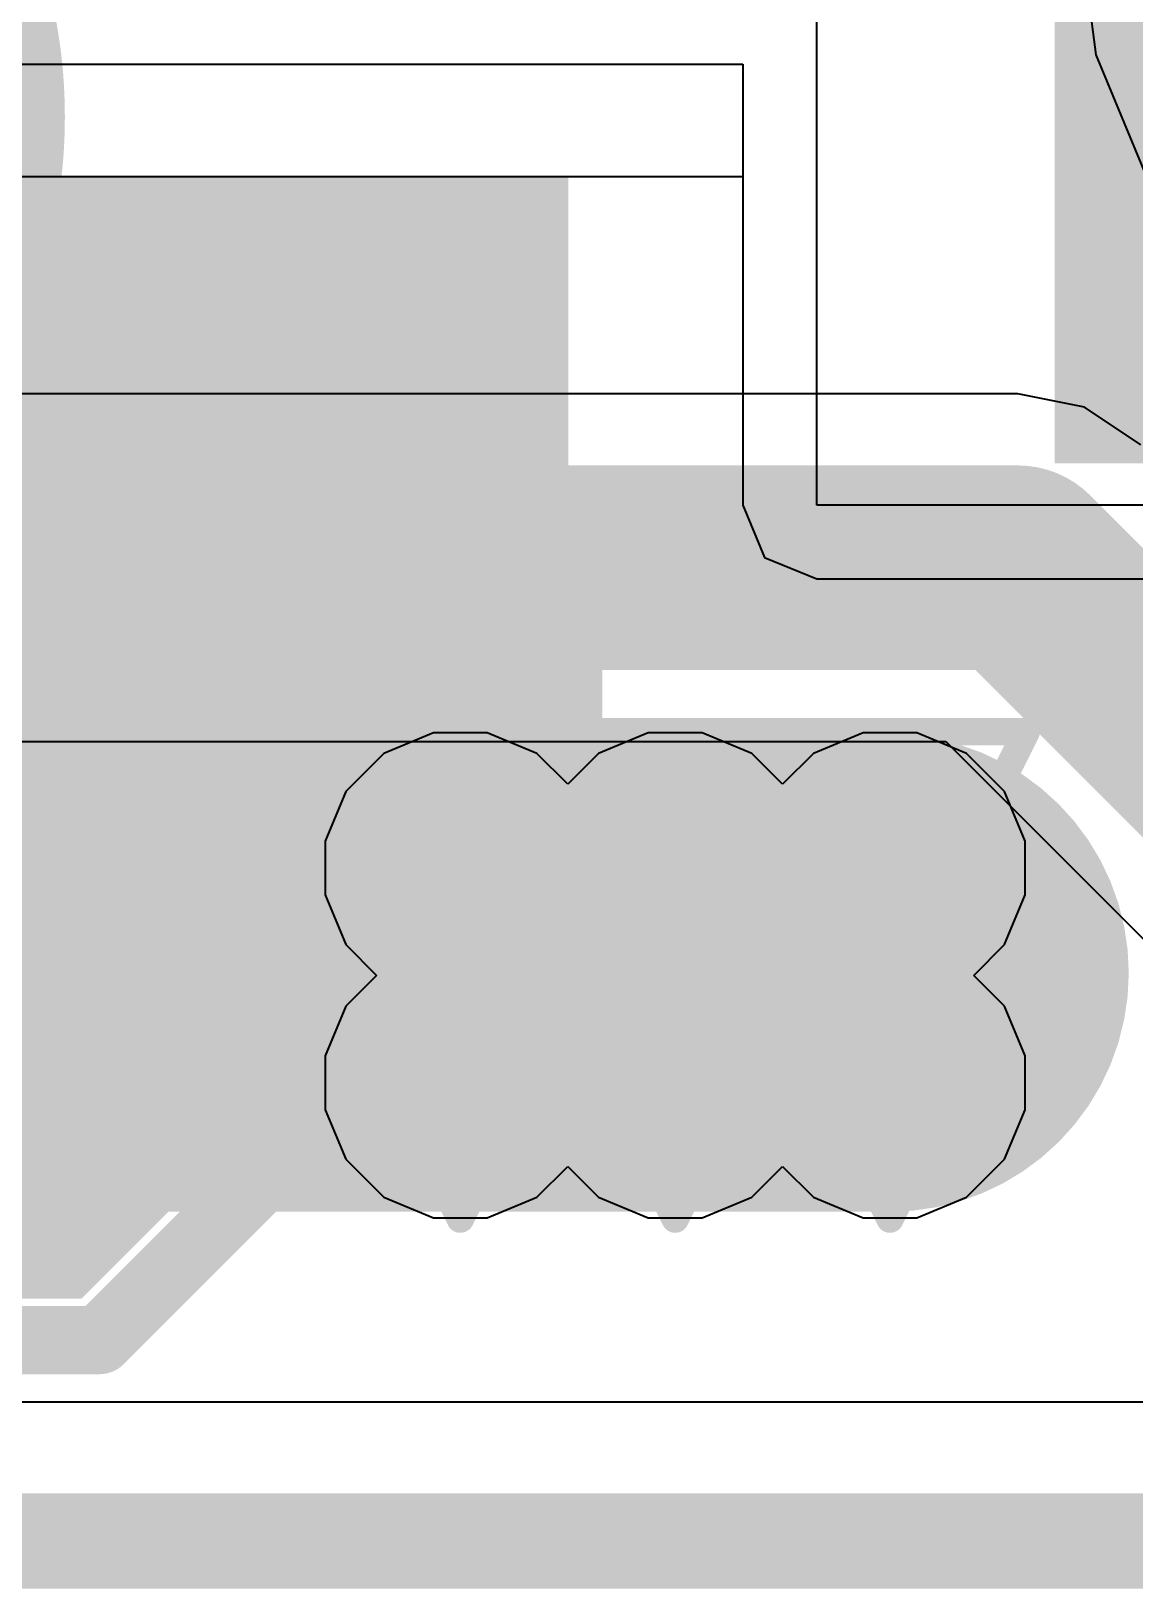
# Model space of a CAD drawing. Header units: inches. Extents: x -6 to 283, y -12 to 154.
# Drawn here: x 16 to 18.053, y -11.729 to -8.829 of the extents above; entities that cross this region are included whole.
import ezdxf

# ---------------------------------------------------------------- set-up
doc = ezdxf.new("R2010")
doc.units = ezdxf.units.IN
for name, color, linetype in [('Board Outline', 216, 'Continuous'), ('Bottom Layer', 5, 'Continuous'), ('Bottom Overlay', 54, 'Continuous'), ('Bottom Paste', 16, 'Continuous'), ('Bottom Solder', 6, 'Continuous'), ('Drill Drawing', 1, 'Continuous'), ('GND-1', 16, 'Continuous'), ('GND-2', 90, 'Continuous'), ('GND-3', 216, 'Continuous'), ('GND-4', 54, 'Continuous'), ('PWR-1', 156, 'Continuous'), ('PWR-2', 130, 'Continuous'), ('Signal L1', 76, 'Continuous'), ('Signal L2', 6, 'Continuous'), ('Top Layer', 1, 'Continuous'), ('Top Overlay', 2, 'Continuous'), ('Top Paste', 8, 'Continuous'), ('Top Solder', 216, 'Continuous'), ('Via Holes', 16, 'Continuous')]:
    doc.layers.add(name, color=color, linetype=linetype)
doc.styles.add('Arial Black_Bold', font='', dxfattribs={"height": 0.2})
doc.styles.get('Arial Black_Bold').set_extended_font_data('Arial Black', bold=True)

# ---------------------------------------------------------------- blocks, each defined once
blk = doc.blocks.new('T____________0_5___5')
at = {"layer": 'Top Layer'}
blk.add_hatch(color=1, dxfattribs=at).paths.add_polyline_path([(0.25, 0.5), (-0.25, 0.5), (-0.5, 0.25), (-0.5, -0.25), (-0.25, -0.5), (0.25, -0.5), (0.5, -0.25), (0.5, 0.25)])
at = {"layer": 'Top Paste'}
blk.add_hatch(color=8, dxfattribs=at).paths.add_polyline_path([(0.25, 0.5), (-0.25, 0.5), (-0.5, 0.25), (-0.5, -0.25), (-0.25, -0.5), (0.25, -0.5), (0.5, -0.25), (0.5, 0.25)])
at = {"layer": 'Top Solder'}
blk.add_hatch(color=216, dxfattribs=at).paths.add_polyline_path([(0.3008, 0.6016), (-0.3008, 0.6016), (-0.6016, 0.3008), (-0.6016, -0.3008), (-0.3008, -0.6016), (0.3008, -0.6016), (0.6016, -0.3008), (0.6016, 0.3008)])
at = {"layer": 'Top Overlay'}
for points in [[(-0.6819, 0.3332, 0.127, 0.127, 0), (-0.3355, 0.6795, 0.127, 0.127, 0)], [(-0.3355, 0.6795, 0.127, 0.127, 0), (0.3365, 0.6795, 0.127, 0.127, 0)], [(0.3365, 0.6795, 0.127, 0.127, 0), (0.6836, 0.3324, 0.127, 0.127, 0)], [(-0.6819, -0.3341, 0.127, 0.127, 0), (-0.6819, 0.3332, 0.127, 0.127, 0)], [(0.6836, -0.3298, 0.127, 0.127, 0), (0.6836, 0.3324, 0.127, 0.127, 0)], [(-0.6819, -0.3341, 0.127, 0.127, 0), (-0.3374, -0.6786, 0.127, 0.127, 0)], [(0.3349, -0.6786, 0.127, 0.127, 0), (0.6836, -0.3298, 0.127, 0.127, 0)], [(-0.3374, -0.6786, 0.127, 0.127, 0), (0.3349, -0.6786, 0.127, 0.127, 0)]]:
    blk.add_lwpolyline(points, format="xyseb", dxfattribs=at)
for points in [[(-0.3673, 0.6795, 0.0635, 0.0635, 1), (-0.3038, 0.6795, 0.0635, 0.0635, 1)], [(-0.3673, 0.6795, 0.0635, 0.0635, 1), (-0.3038, 0.6795, 0.0635, 0.0635, 1)], [(0.3047, 0.6795, 0.0635, 0.0635, 1), (0.3682, 0.6795, 0.0635, 0.0635, 1)], [(0.3047, 0.6795, 0.0635, 0.0635, 1), (0.3682, 0.6795, 0.0635, 0.0635, 1)], [(-0.7136, 0.3332, 0.0635, 0.0635, 1), (-0.6501, 0.3332, 0.0635, 0.0635, 1)], [(-0.7136, 0.3332, 0.0635, 0.0635, 1), (-0.6501, 0.3332, 0.0635, 0.0635, 1)], [(0.6519, 0.3324, 0.0635, 0.0635, 1), (0.7154, 0.3324, 0.0635, 0.0635, 1)], [(0.6519, 0.3324, 0.0635, 0.0635, 1), (0.7154, 0.3324, 0.0635, 0.0635, 1)], [(-0.7136, -0.3341, 0.0635, 0.0635, 1), (-0.6501, -0.3341, 0.0635, 0.0635, 1)], [(-0.7136, -0.3341, 0.0635, 0.0635, 1), (-0.6501, -0.3341, 0.0635, 0.0635, 1)], [(0.6519, -0.3298, 0.0635, 0.0635, 1), (0.7154, -0.3298, 0.0635, 0.0635, 1)], [(0.6519, -0.3298, 0.0635, 0.0635, 1), (0.7154, -0.3298, 0.0635, 0.0635, 1)], [(-0.3691, -0.6786, 0.0635, 0.0635, 1), (-0.3056, -0.6786, 0.0635, 0.0635, 1)], [(-0.3691, -0.6786, 0.0635, 0.0635, 1), (-0.3056, -0.6786, 0.0635, 0.0635, 1)], [(0.3031, -0.6786, 0.0635, 0.0635, 1), (0.3666, -0.6786, 0.0635, 0.0635, 1)], [(0.3031, -0.6786, 0.0635, 0.0635, 1), (0.3666, -0.6786, 0.0635, 0.0635, 1)]]:
    blk.add_lwpolyline(points, format="xyseb", close=True, dxfattribs=at)
blk = doc.blocks.new('0630CDMCCDS_3R3MC_B_181')
at = {"layer": 'Bottom Layer'}
blk.add_hatch(color=5, dxfattribs=at).paths.add_polyline_path([(1.8, 1.6), (4.2, 1.6), (4.2, -1.6), (1.8, -1.6)])
at = {"layer": 'Bottom Paste'}
blk.add_hatch(color=16, dxfattribs=at).paths.add_polyline_path([(1.8, 1.6), (4.2, 1.6), (4.2, -1.6), (1.8, -1.6)])
at = {"layer": 'Bottom Solder'}
blk.add_hatch(color=6, dxfattribs=at).paths.add_polyline_path([(1.7492, 1.6508), (4.2508, 1.6508), (4.2508, -1.6508), (1.7492, -1.6508)])
blk = doc.blocks.new('C___0805_B_402')
at = {"layer": 'Bottom Layer'}
blk.add_hatch(color=5, dxfattribs=at).paths.add_polyline_path([(-1.524, 0.762), (-0.508, 0.762), (-0.508, -0.762), (-1.524, -0.762)])
at = {"layer": 'Bottom Paste'}
blk.add_hatch(color=16, dxfattribs=at).paths.add_polyline_path([(-1.524, 0.762), (-0.508, 0.762), (-0.508, -0.762), (-1.524, -0.762)])
at = {"layer": 'Bottom Solder'}
blk.add_hatch(color=6, dxfattribs=at).paths.add_polyline_path([(-1.594, 0.832), (-0.438, 0.832), (-0.438, -0.832), (-1.594, -0.832)])
at = {"layer": 'Bottom Overlay'}
for points in [[(-1.6256, 0.8636, 0.127, 0.127, 0), (-1.6256, -0.8636, 0.127, 0.127, 0)], [(-1.6256, -0.8636, 0.127, 0.127, 0), (-0.6096, -0.8636, 0.127, 0.127, 0)]]:
    blk.add_lwpolyline(points, format="xyseb", dxfattribs=at)
for points in [[(-1.6574, -0.8636, 0.0635, 0.0635, 1), (-1.5938, -0.8636, 0.0635, 0.0635, 1)], [(-1.6574, -0.8636, 0.0635, 0.0635, 1), (-1.5938, -0.8636, 0.0635, 0.0635, 1)], [(-0.6413, -0.8636, 0.0635, 0.0635, 1), (-0.5778, -0.8636, 0.0635, 0.0635, 1)]]:
    blk.add_lwpolyline(points, format="xyseb", close=True, dxfattribs=at)

msp = doc.modelspace()

# ---------------------------------------------------------------- hatches: boundary and pattern name
at = {"layer": 'Bottom Layer'}
msp.add_hatch(color=5, dxfattribs=at).paths.add_polyline_path([(11.38, -10.6241), (17.0005, -10.6241), (17.0005, -9.0991), (11.38, -9.0991)])
h = msp.add_hatch(color=5, dxfattribs=at)
edge = h.paths.add_edge_path()
edge.add_arc((16.7993, -10.3867), 0.15, 0, 360)
h = msp.add_hatch(color=5, dxfattribs=at)
edge = h.paths.add_edge_path()
edge.add_arc((17.1993, -10.3867), 0.15, 0, 360)
h = msp.add_hatch(color=5, dxfattribs=at)
edge = h.paths.add_edge_path()
edge.add_arc((17.5993, -10.3867), 0.15, 0, 360)
h = msp.add_hatch(color=5, dxfattribs=at)
edge = h.paths.add_edge_path()
edge.add_arc((16.7993, -10.7867), 0.15, 0, 360)
h = msp.add_hatch(color=5, dxfattribs=at)
edge = h.paths.add_edge_path()
edge.add_arc((17.1993, -10.7867), 0.15, 0, 360)
h = msp.add_hatch(color=5, dxfattribs=at)
edge = h.paths.add_edge_path()
edge.add_arc((17.5993, -10.7867), 0.15, 0, 360)
at = {"layer": 'GND-1'}
h = msp.add_hatch(color=16, dxfattribs=at)
edge = h.paths.add_edge_path()
edge.add_arc((16.7993, -10.3867), 0.15, 0, 360)
h = msp.add_hatch(color=16, dxfattribs=at)
edge = h.paths.add_edge_path()
edge.add_arc((17.1993, -10.3867), 0.15, 0, 360)
h = msp.add_hatch(color=16, dxfattribs=at)
edge = h.paths.add_edge_path()
edge.add_arc((17.5993, -10.3867), 0.15, 0, 360)
h = msp.add_hatch(color=16, dxfattribs=at)
edge = h.paths.add_edge_path()
edge.add_arc((16.7993, -10.7867), 0.15, 0, 360)
h = msp.add_hatch(color=16, dxfattribs=at)
edge = h.paths.add_edge_path()
edge.add_arc((17.1993, -10.7867), 0.15, 0, 360)
h = msp.add_hatch(color=16, dxfattribs=at)
edge = h.paths.add_edge_path()
edge.add_arc((17.5993, -10.7867), 0.15, 0, 360)
at = {"layer": 'GND-2'}
h = msp.add_hatch(color=90, dxfattribs=at)
edge = h.paths.add_edge_path()
edge.add_arc((16.7993, -10.3867), 0.15, 0, 360)
h = msp.add_hatch(color=90, dxfattribs=at)
edge = h.paths.add_edge_path()
edge.add_arc((17.1993, -10.3867), 0.15, 0, 360)
h = msp.add_hatch(color=90, dxfattribs=at)
edge = h.paths.add_edge_path()
edge.add_arc((17.5993, -10.3867), 0.15, 0, 360)
h = msp.add_hatch(color=90, dxfattribs=at)
edge = h.paths.add_edge_path()
edge.add_arc((16.7993, -10.7867), 0.15, 0, 360)
h = msp.add_hatch(color=90, dxfattribs=at)
edge = h.paths.add_edge_path()
edge.add_arc((17.1993, -10.7867), 0.15, 0, 360)
h = msp.add_hatch(color=90, dxfattribs=at)
edge = h.paths.add_edge_path()
edge.add_arc((17.5993, -10.7867), 0.15, 0, 360)
at = {"layer": 'GND-3'}
h = msp.add_hatch(color=216, dxfattribs=at)
edge = h.paths.add_edge_path()
edge.add_arc((16.7993, -10.3867), 0.15, 0, 360)
h = msp.add_hatch(color=216, dxfattribs=at)
edge = h.paths.add_edge_path()
edge.add_arc((17.1993, -10.3867), 0.15, 0, 360)
h = msp.add_hatch(color=216, dxfattribs=at)
edge = h.paths.add_edge_path()
edge.add_arc((17.5993, -10.3867), 0.15, 0, 360)
h = msp.add_hatch(color=216, dxfattribs=at)
edge = h.paths.add_edge_path()
edge.add_arc((16.7993, -10.7867), 0.15, 0, 360)
h = msp.add_hatch(color=216, dxfattribs=at)
edge = h.paths.add_edge_path()
edge.add_arc((17.1993, -10.7867), 0.15, 0, 360)
h = msp.add_hatch(color=216, dxfattribs=at)
edge = h.paths.add_edge_path()
edge.add_arc((17.5993, -10.7867), 0.15, 0, 360)
at = {"layer": 'GND-4'}
h = msp.add_hatch(color=54, dxfattribs=at)
edge = h.paths.add_edge_path()
edge.add_arc((16.7993, -10.3867), 0.15, 0, 360)
h = msp.add_hatch(color=54, dxfattribs=at)
edge = h.paths.add_edge_path()
edge.add_arc((17.1993, -10.3867), 0.15, 0, 360)
h = msp.add_hatch(color=54, dxfattribs=at)
edge = h.paths.add_edge_path()
edge.add_arc((17.5993, -10.3867), 0.15, 0, 360)
h = msp.add_hatch(color=54, dxfattribs=at)
edge = h.paths.add_edge_path()
edge.add_arc((16.7993, -10.7867), 0.15, 0, 360)
h = msp.add_hatch(color=54, dxfattribs=at)
edge = h.paths.add_edge_path()
edge.add_arc((17.1993, -10.7867), 0.15, 0, 360)
h = msp.add_hatch(color=54, dxfattribs=at)
edge = h.paths.add_edge_path()
edge.add_arc((17.5993, -10.7867), 0.15, 0, 360)
at = {"layer": 'PWR-1'}
h = msp.add_hatch(color=156, dxfattribs=at)
edge = h.paths.add_edge_path()
edge.add_arc((16.7993, -10.3867), 0.15, 0, 360)
h = msp.add_hatch(color=156, dxfattribs=at)
edge = h.paths.add_edge_path()
edge.add_arc((17.1993, -10.3867), 0.15, 0, 360)
h = msp.add_hatch(color=156, dxfattribs=at)
edge = h.paths.add_edge_path()
edge.add_arc((17.5993, -10.3867), 0.15, 0, 360)
h = msp.add_hatch(color=156, dxfattribs=at)
edge = h.paths.add_edge_path()
edge.add_arc((16.7993, -10.7867), 0.15, 0, 360)
h = msp.add_hatch(color=156, dxfattribs=at)
edge = h.paths.add_edge_path()
edge.add_arc((17.1993, -10.7867), 0.15, 0, 360)
h = msp.add_hatch(color=156, dxfattribs=at)
edge = h.paths.add_edge_path()
edge.add_arc((17.5993, -10.7867), 0.15, 0, 360)
at = {"layer": 'PWR-2'}
h = msp.add_hatch(color=130, dxfattribs=at)
edge = h.paths.add_edge_path()
edge.add_arc((16.7993, -10.3867), 0.15, 0, 360)
h = msp.add_hatch(color=130, dxfattribs=at)
edge = h.paths.add_edge_path()
edge.add_arc((17.1993, -10.3867), 0.15, 0, 360)
h = msp.add_hatch(color=130, dxfattribs=at)
edge = h.paths.add_edge_path()
edge.add_arc((17.5993, -10.3867), 0.15, 0, 360)
h = msp.add_hatch(color=130, dxfattribs=at)
edge = h.paths.add_edge_path()
edge.add_arc((16.7993, -10.7867), 0.15, 0, 360)
h = msp.add_hatch(color=130, dxfattribs=at)
edge = h.paths.add_edge_path()
edge.add_arc((17.1993, -10.7867), 0.15, 0, 360)
h = msp.add_hatch(color=130, dxfattribs=at)
edge = h.paths.add_edge_path()
edge.add_arc((17.5993, -10.7867), 0.15, 0, 360)
at = {"layer": 'Signal L1'}
h = msp.add_hatch(color=76, dxfattribs=at)
edge = h.paths.add_edge_path()
edge.add_arc((16.7993, -10.3867), 0.15, 0, 360)
h = msp.add_hatch(color=76, dxfattribs=at)
edge = h.paths.add_edge_path()
edge.add_arc((17.1993, -10.3867), 0.15, 0, 360)
h = msp.add_hatch(color=76, dxfattribs=at)
edge = h.paths.add_edge_path()
edge.add_arc((17.5993, -10.3867), 0.15, 0, 360)
h = msp.add_hatch(color=76, dxfattribs=at)
edge = h.paths.add_edge_path()
edge.add_arc((16.7993, -10.7867), 0.15, 0, 360)
h = msp.add_hatch(color=76, dxfattribs=at)
edge = h.paths.add_edge_path()
edge.add_arc((17.1993, -10.7867), 0.15, 0, 360)
h = msp.add_hatch(color=76, dxfattribs=at)
edge = h.paths.add_edge_path()
edge.add_arc((17.5993, -10.7867), 0.15, 0, 360)
at = {"layer": 'Signal L2'}
h = msp.add_hatch(color=6, dxfattribs=at)
edge = h.paths.add_edge_path()
edge.add_arc((16.7993, -10.3867), 0.15, 0, 360)
h = msp.add_hatch(color=6, dxfattribs=at)
edge = h.paths.add_edge_path()
edge.add_arc((17.1993, -10.3867), 0.15, 0, 360)
h = msp.add_hatch(color=6, dxfattribs=at)
edge = h.paths.add_edge_path()
edge.add_arc((17.5993, -10.3867), 0.15, 0, 360)
h = msp.add_hatch(color=6, dxfattribs=at)
edge = h.paths.add_edge_path()
edge.add_arc((16.7993, -10.7867), 0.15, 0, 360)
h = msp.add_hatch(color=6, dxfattribs=at)
edge = h.paths.add_edge_path()
edge.add_arc((17.1993, -10.7867), 0.15, 0, 360)
h = msp.add_hatch(color=6, dxfattribs=at)
edge = h.paths.add_edge_path()
edge.add_arc((17.5993, -10.7867), 0.15, 0, 360)
at = {"layer": 'Top Layer'}
h = msp.add_hatch(color=1, dxfattribs=at)
edge = h.paths.add_edge_path()
edge.add_arc((16.7993, -10.3867), 0.15, 0, 360)
h = msp.add_hatch(color=1, dxfattribs=at)
edge = h.paths.add_edge_path()
edge.add_arc((17.1993, -10.3867), 0.15, 0, 360)
h = msp.add_hatch(color=1, dxfattribs=at)
edge = h.paths.add_edge_path()
edge.add_arc((17.5993, -10.3867), 0.15, 0, 360)
h = msp.add_hatch(color=1, dxfattribs=at)
edge = h.paths.add_edge_path()
edge.add_arc((16.7993, -10.7867), 0.15, 0, 360)
h = msp.add_hatch(color=1, dxfattribs=at)
edge = h.paths.add_edge_path()
edge.add_arc((17.1993, -10.7867), 0.15, 0, 360)
h = msp.add_hatch(color=1, dxfattribs=at)
edge = h.paths.add_edge_path()
edge.add_arc((17.5993, -10.7867), 0.15, 0, 360)
at = {"layer": 'Via Holes'}
h = msp.add_hatch(color=7, dxfattribs=at)
edge = h.paths.add_edge_path()
edge.add_arc((16.7993, -10.3867), 0.075, 0, 360)
h = msp.add_hatch(color=7, dxfattribs=at)
edge = h.paths.add_edge_path()
edge.add_arc((17.1993, -10.3867), 0.075, 0, 360)
h = msp.add_hatch(color=7, dxfattribs=at)
edge = h.paths.add_edge_path()
edge.add_arc((17.5993, -10.3867), 0.075, 0, 360)
h = msp.add_hatch(color=7, dxfattribs=at)
edge = h.paths.add_edge_path()
edge.add_arc((16.7993, -10.7867), 0.075, 0, 360)
h = msp.add_hatch(color=7, dxfattribs=at)
edge = h.paths.add_edge_path()
edge.add_arc((17.1993, -10.7867), 0.075, 0, 360)
h = msp.add_hatch(color=7, dxfattribs=at)
edge = h.paths.add_edge_path()
edge.add_arc((17.5993, -10.7867), 0.075, 0, 360)

# ---------------------------------------------------------------- linework, layer by layer
at = {"layer": 'Board Outline'}
msp.add_lwpolyline([(12.0364, -11.6401, 0.1778, 0.1778, 0), (75.4223, -11.6401, 0.1778, 0.1778, 0)], format="xyseb", dxfattribs=at)
at = {"layer": 'Bottom Layer'}
for p, q in [((17.4629, -9.7111), (17.4629, -8.7523)), ((11.38, -8.8898), (17.3254, -8.8898)), ((17.3254, -8.8898), (17.3254, -9.7111)), ((11.38, -9.0991), (17.3254, -9.0991)), ((17.3254, -9.0991), (17.3254, -9.7111)), ((17.3254, -9.7111), (17.3657, -9.8083)), ((17.3254, -9.7111), (17.3657, -9.8083)), ((20.8116, -9.7111), (17.4629, -9.7111)), ((17.3657, -9.8083), (17.4629, -9.8485)), ((17.3657, -9.8083), (17.4629, -9.8485)), ((17.4629, -9.8485), (20.8116, -9.8485)), ((17.4629, -9.8485), (20.8116, -9.8485)), ((20.8116, -11.3812), (12.0364, -11.3812)), ((20.8116, -11.3812), (12.0364, -11.3812))]:
    msp.add_line(p, q, dxfattribs=at)
at = {"layer": 'Drill Drawing'}
for points in [[(16.5453, -10.1327, 0.0508, 0.0508, 0), (17.0533, -10.1327, 0.0508, 0.0508, 0)], [(16.5453, -10.1327, 0.0508, 0.0508, 0), (16.7993, -10.6407, 0.0508, 0.0508, 0)], [(16.7993, -10.6407, 0.0508, 0.0508, 0), (17.0533, -10.1327, 0.0508, 0.0508, 0)], [(16.9453, -10.1327, 0.0508, 0.0508, 0), (17.4533, -10.1327, 0.0508, 0.0508, 0)], [(16.9453, -10.1327, 0.0508, 0.0508, 0), (17.1993, -10.6407, 0.0508, 0.0508, 0)], [(17.1993, -10.6407, 0.0508, 0.0508, 0), (17.4533, -10.1327, 0.0508, 0.0508, 0)], [(17.3453, -10.1327, 0.0508, 0.0508, 0), (17.8533, -10.1327, 0.0508, 0.0508, 0)], [(17.3453, -10.1327, 0.0508, 0.0508, 0), (17.5993, -10.6407, 0.0508, 0.0508, 0)], [(17.5993, -10.6407, 0.0508, 0.0508, 0), (17.8533, -10.1327, 0.0508, 0.0508, 0)], [(16.5453, -10.5327, 0.0508, 0.0508, 0), (17.0533, -10.5327, 0.0508, 0.0508, 0)], [(16.5453, -10.5327, 0.0508, 0.0508, 0), (16.7993, -11.0407, 0.0508, 0.0508, 0)], [(16.7993, -11.0407, 0.0508, 0.0508, 0), (17.0533, -10.5327, 0.0508, 0.0508, 0)], [(16.9453, -10.5327, 0.0508, 0.0508, 0), (17.4533, -10.5327, 0.0508, 0.0508, 0)], [(16.9453, -10.5327, 0.0508, 0.0508, 0), (17.1993, -11.0407, 0.0508, 0.0508, 0)], [(17.1993, -11.0407, 0.0508, 0.0508, 0), (17.4533, -10.5327, 0.0508, 0.0508, 0)], [(17.3453, -10.5327, 0.0508, 0.0508, 0), (17.8533, -10.5327, 0.0508, 0.0508, 0)], [(17.3453, -10.5327, 0.0508, 0.0508, 0), (17.5993, -11.0407, 0.0508, 0.0508, 0)], [(17.5993, -11.0407, 0.0508, 0.0508, 0), (17.8533, -10.5327, 0.0508, 0.0508, 0)]]:
    msp.add_lwpolyline(points, format="xyseb", dxfattribs=at)
for points in [[(16.5326, -10.1327, 0.0254, 0.0254, 1), (16.558, -10.1327, 0.0254, 0.0254, 1)], [(16.5326, -10.1327, 0.0254, 0.0254, 1), (16.558, -10.1327, 0.0254, 0.0254, 1)], [(16.9326, -10.1327, 0.0254, 0.0254, 1), (16.958, -10.1327, 0.0254, 0.0254, 1)], [(16.9326, -10.1327, 0.0254, 0.0254, 1), (16.958, -10.1327, 0.0254, 0.0254, 1)], [(17.0406, -10.1327, 0.0254, 0.0254, 1), (17.066, -10.1327, 0.0254, 0.0254, 1)], [(17.0406, -10.1327, 0.0254, 0.0254, 1), (17.066, -10.1327, 0.0254, 0.0254, 1)], [(17.3326, -10.1327, 0.0254, 0.0254, 1), (17.358, -10.1327, 0.0254, 0.0254, 1)], [(17.3326, -10.1327, 0.0254, 0.0254, 1), (17.358, -10.1327, 0.0254, 0.0254, 1)], [(17.4406, -10.1327, 0.0254, 0.0254, 1), (17.466, -10.1327, 0.0254, 0.0254, 1)], [(17.4406, -10.1327, 0.0254, 0.0254, 1), (17.466, -10.1327, 0.0254, 0.0254, 1)], [(17.8406, -10.1327, 0.0254, 0.0254, 1), (17.866, -10.1327, 0.0254, 0.0254, 1)], [(17.8406, -10.1327, 0.0254, 0.0254, 1), (17.866, -10.1327, 0.0254, 0.0254, 1)], [(16.5326, -10.5327, 0.0254, 0.0254, 1), (16.558, -10.5327, 0.0254, 0.0254, 1)], [(16.5326, -10.5327, 0.0254, 0.0254, 1), (16.558, -10.5327, 0.0254, 0.0254, 1)], [(16.9326, -10.5327, 0.0254, 0.0254, 1), (16.958, -10.5327, 0.0254, 0.0254, 1)], [(16.9326, -10.5327, 0.0254, 0.0254, 1), (16.958, -10.5327, 0.0254, 0.0254, 1)], [(17.0406, -10.5327, 0.0254, 0.0254, 1), (17.066, -10.5327, 0.0254, 0.0254, 1)], [(17.0406, -10.5327, 0.0254, 0.0254, 1), (17.066, -10.5327, 0.0254, 0.0254, 1)], [(17.3326, -10.5327, 0.0254, 0.0254, 1), (17.358, -10.5327, 0.0254, 0.0254, 1)], [(17.3326, -10.5327, 0.0254, 0.0254, 1), (17.358, -10.5327, 0.0254, 0.0254, 1)], [(17.4406, -10.5327, 0.0254, 0.0254, 1), (17.466, -10.5327, 0.0254, 0.0254, 1)], [(17.4406, -10.5327, 0.0254, 0.0254, 1), (17.466, -10.5327, 0.0254, 0.0254, 1)], [(17.8406, -10.5327, 0.0254, 0.0254, 1), (17.866, -10.5327, 0.0254, 0.0254, 1)], [(17.8406, -10.5327, 0.0254, 0.0254, 1), (17.866, -10.5327, 0.0254, 0.0254, 1)], [(16.7866, -10.6407, 0.0254, 0.0254, 1), (16.812, -10.6407, 0.0254, 0.0254, 1)], [(16.7866, -10.6407, 0.0254, 0.0254, 1), (16.812, -10.6407, 0.0254, 0.0254, 1)], [(17.1866, -10.6407, 0.0254, 0.0254, 1), (17.212, -10.6407, 0.0254, 0.0254, 1)], [(17.1866, -10.6407, 0.0254, 0.0254, 1), (17.212, -10.6407, 0.0254, 0.0254, 1)], [(17.5866, -10.6407, 0.0254, 0.0254, 1), (17.612, -10.6407, 0.0254, 0.0254, 1)], [(17.5866, -10.6407, 0.0254, 0.0254, 1), (17.612, -10.6407, 0.0254, 0.0254, 1)], [(16.7866, -11.0407, 0.0254, 0.0254, 1), (16.812, -11.0407, 0.0254, 0.0254, 1)], [(16.7866, -11.0407, 0.0254, 0.0254, 1), (16.812, -11.0407, 0.0254, 0.0254, 1)], [(17.1866, -11.0407, 0.0254, 0.0254, 1), (17.212, -11.0407, 0.0254, 0.0254, 1)], [(17.1866, -11.0407, 0.0254, 0.0254, 1), (17.212, -11.0407, 0.0254, 0.0254, 1)], [(17.5866, -11.0407, 0.0254, 0.0254, 1), (17.612, -11.0407, 0.0254, 0.0254, 1)], [(17.5866, -11.0407, 0.0254, 0.0254, 1), (17.612, -11.0407, 0.0254, 0.0254, 1)]]:
    msp.add_lwpolyline(points, format="xyseb", close=True, dxfattribs=at)
at = {"layer": 'GND-1'}
msp.add_line((35.9919, -11.3812), (12.0364, -11.3812), dxfattribs=at)
at = {"layer": 'GND-2'}
msp.add_line((35.9919, -11.3812), (12.0364, -11.3812), dxfattribs=at)
at = {"layer": 'GND-3'}
msp.add_line((35.9919, -11.3812), (12.0364, -11.3812), dxfattribs=at)
at = {"layer": 'GND-4'}
msp.add_line((35.9919, -11.3812), (12.0364, -11.3812), dxfattribs=at)
at = {"layer": 'PWR-1'}
for p, q in [((16.7493, -10.1351), (16.6568, -10.1734)), ((16.8494, -10.1351), (16.7493, -10.1351)), ((16.9418, -10.1734), (16.8494, -10.1351)), ((17.1493, -10.1351), (17.0568, -10.1734)), ((17.2494, -10.1351), (17.1493, -10.1351)), ((17.3418, -10.1734), (17.2494, -10.1351)), ((17.5493, -10.1351), (17.4568, -10.1734)), ((17.6494, -10.1351), (17.5493, -10.1351)), ((17.7418, -10.1734), (17.6494, -10.1351)), ((16.6568, -10.1734), (16.586, -10.2442)), ((16.9993, -10.2309), (16.9418, -10.1734)), ((17.0568, -10.1734), (16.9993, -10.2309)), ((17.3993, -10.2309), (17.3418, -10.1734)), ((17.4568, -10.1734), (17.3993, -10.2309)), ((17.8126, -10.2442), (17.7418, -10.1734)), ((16.586, -10.2442), (16.5477, -10.3367)), ((17.8509, -10.3367), (17.8126, -10.2442)), ((16.5477, -10.3367), (16.5477, -10.4368)), ((17.8509, -10.4368), (17.8509, -10.3367)), ((16.5477, -10.4368), (16.586, -10.5292)), ((17.8126, -10.5292), (17.8509, -10.4368)), ((16.586, -10.5292), (16.6435, -10.5867)), ((17.7551, -10.5867), (17.8126, -10.5292)), ((16.6435, -10.5867), (16.586, -10.6442)), ((17.8126, -10.6442), (17.7551, -10.5867)), ((16.586, -10.6442), (16.5477, -10.7367)), ((17.8509, -10.7367), (17.8126, -10.6442)), ((16.5477, -10.7367), (16.5477, -10.8368)), ((17.8509, -10.8368), (17.8509, -10.7367)), ((16.5477, -10.8368), (16.586, -10.9292)), ((17.8126, -10.9292), (17.8509, -10.8368)), ((16.586, -10.9292), (16.6568, -11)), ((17.7418, -11), (17.8126, -10.9292)), ((16.9418, -11), (16.9993, -10.9425)), ((16.9993, -10.9425), (17.0568, -11)), ((17.3418, -11), (17.3993, -10.9425)), ((17.3993, -10.9425), (17.4568, -11)), ((16.6568, -11), (16.7493, -11.0383)), ((16.8494, -11.0383), (16.9418, -11)), ((17.0568, -11), (17.1493, -11.0383)), ((17.2494, -11.0383), (17.3418, -11)), ((17.4568, -11), (17.5493, -11.0383)), ((17.6494, -11.0383), (17.7418, -11)), ((16.7493, -11.0383), (16.8494, -11.0383)), ((17.1493, -11.0383), (17.2494, -11.0383)), ((17.5493, -11.0383), (17.6494, -11.0383)), ((35.9919, -11.3812), (12.0364, -11.3812))]:
    msp.add_line(p, q, dxfattribs=at)
at = {"layer": 'PWR-2'}
for p, q in [((16.7493, -10.1351), (16.6568, -10.1734)), ((16.8494, -10.1351), (16.7493, -10.1351)), ((16.9418, -10.1734), (16.8494, -10.1351)), ((17.1493, -10.1351), (17.0568, -10.1734)), ((17.2494, -10.1351), (17.1493, -10.1351)), ((17.3418, -10.1734), (17.2494, -10.1351)), ((17.5493, -10.1351), (17.4568, -10.1734)), ((17.6494, -10.1351), (17.5493, -10.1351)), ((17.7418, -10.1734), (17.6494, -10.1351)), ((16.6568, -10.1734), (16.586, -10.2442)), ((16.9993, -10.2309), (16.9418, -10.1734)), ((17.0568, -10.1734), (16.9993, -10.2309)), ((17.3993, -10.2309), (17.3418, -10.1734)), ((17.4568, -10.1734), (17.3993, -10.2309)), ((17.8126, -10.2442), (17.7418, -10.1734)), ((16.586, -10.2442), (16.5477, -10.3367)), ((17.8509, -10.3367), (17.8126, -10.2442)), ((16.5477, -10.3367), (16.5477, -10.4368)), ((17.8509, -10.4368), (17.8509, -10.3367)), ((16.5477, -10.4368), (16.586, -10.5292)), ((17.8126, -10.5292), (17.8509, -10.4368)), ((16.586, -10.5292), (16.6435, -10.5867)), ((17.7551, -10.5867), (17.8126, -10.5292)), ((16.6435, -10.5867), (16.586, -10.6442)), ((17.8126, -10.6442), (17.7551, -10.5867)), ((16.586, -10.6442), (16.5477, -10.7367)), ((17.8509, -10.7367), (17.8126, -10.6442)), ((16.5477, -10.7367), (16.5477, -10.8368)), ((17.8509, -10.8368), (17.8509, -10.7367)), ((16.5477, -10.8368), (16.586, -10.9292)), ((17.8126, -10.9292), (17.8509, -10.8368)), ((16.586, -10.9292), (16.6568, -11)), ((17.7418, -11), (17.8126, -10.9292)), ((16.9418, -11), (16.9993, -10.9425)), ((16.9993, -10.9425), (17.0568, -11)), ((17.3418, -11), (17.3993, -10.9425)), ((17.3993, -10.9425), (17.4568, -11)), ((16.6568, -11), (16.7493, -11.0383)), ((16.8494, -11.0383), (16.9418, -11)), ((17.0568, -11), (17.1493, -11.0383)), ((17.2494, -11.0383), (17.3418, -11)), ((17.4568, -11), (17.5493, -11.0383)), ((17.6494, -11.0383), (17.7418, -11)), ((16.7493, -11.0383), (16.8494, -11.0383)), ((17.1493, -11.0383), (17.2494, -11.0383)), ((17.5493, -11.0383), (17.6494, -11.0383)), ((35.9919, -11.3812), (12.0364, -11.3812))]:
    msp.add_line(p, q, dxfattribs=at)
at = {"layer": 'Signal L1'}
for p, q in [((17.9465, -8.5998), (17.9824, -8.8727)), ((17.9824, -8.8727), (18.0877, -9.127)), ((17.8373, -9.5039), (12.8001, -9.5039)), ((17.9612, -9.5285), (17.8373, -9.5039)), ((18.0662, -9.5987), (17.9612, -9.5285)), ((12.666, -10.1513), (17.7032, -10.1513)), ((17.7032, -10.1513), (18.1132, -10.5613)), ((35.9919, -11.3812), (12.0364, -11.3812))]:
    msp.add_line(p, q, dxfattribs=at)
for points in [[(12.666, -9.8276, 0.381, 0.381, 0), (17.8373, -9.8276, 0.381, 0.381, 0)], [(17.8373, -9.8276, 0.381, 0.381, 0), (18.3421, -10.3324, 0.381, 0.381, 0)]]:
    msp.add_lwpolyline(points, format="xyseb", dxfattribs=at)
msp.add_lwpolyline([(17.7421, -9.8276, 0.1905, 0.1905, 1), (17.9326, -9.8276, 0.1905, 0.1905, 1)], format="xyseb", close=True, dxfattribs=at)
msp.add_lwpolyline([(17.7421, -9.8276, 0.1905, 0.1905, 1), (17.9326, -9.8276, 0.1905, 0.1905, 1)], format="xyseb", close=True, dxfattribs=at)
at = {"layer": 'Signal L2'}
msp.add_line((29.7494, -11.3812), (12.0364, -11.3812), dxfattribs=at)
at = {"layer": 'Top Layer'}
msp.add_line((35.9919, -11.3812), (15.2733, -11.3812), dxfattribs=at)
msp.add_lwpolyline([(15.7928, -10.5824, 0.889, 0.889, 0), (17.5993, -10.5824, 0.889, 0.889, 0)], format="xyseb", dxfattribs=at)
for points in [[(15.5706, -10.5824, 0.4445, 0.4445, 1), (16.0151, -10.5824, 0.4445, 0.4445, 1)], [(17.3771, -10.5824, 0.4445, 0.4445, 1), (17.8216, -10.5824, 0.4445, 0.4445, 1)]]:
    msp.add_lwpolyline(points, format="xyseb", close=True, dxfattribs=at)

# ---------------------------------------------------------------- block references
for name, p, rotation in [('0630CDMCCDS_3R3MC_B_181', (22.1566, -7.9826), 180), ('C___0805_B_402', (16.1369, -9.1001), 90)]:
    msp.add_blockref(name, p, dxfattribs=dict(rotation=rotation))
msp.add_blockref('T____________0_5___5', (15.7928, -10.5873))

# ---------------------------------------------------------------- texts
at = {"layer": 'Top Overlay', "style": 'Arial Black_Bold'}
msp.add_text('GND', height=1.016, rotation=90, dxfattribs=at).set_placement((16.0487, -9.6212))

doc.saveas('drawing.dxf')
